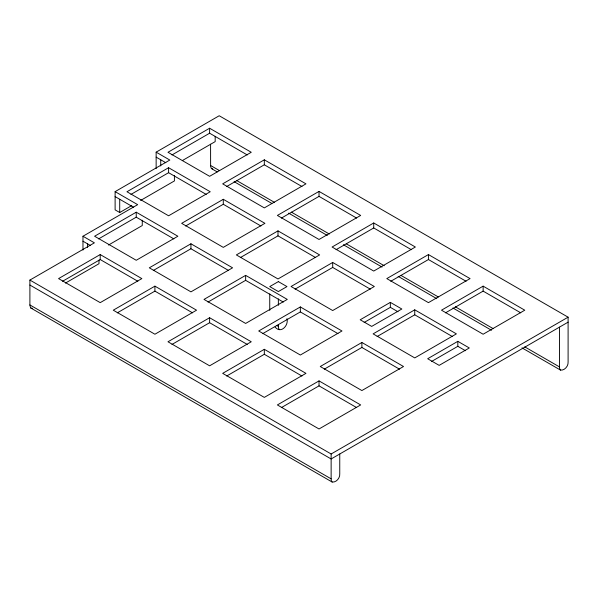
<?xml version="1.0" encoding="UTF-8"?>
<svg xmlns="http://www.w3.org/2000/svg" width="598" height="598" viewBox="0 0 598 598"><rect width="100%" height="100%" fill="white"/><g stroke="black" fill="none" stroke-linecap="round" stroke-linejoin="round"><path stroke-width="0.9" d="M156.145 168.621L156.145 152.154L219.204 115.75L568.1 317.179L568.1 361.947C568.474 366.013 564.662 370.64 560.52 370.102L521.994 347.864M209.614 128.234L167.978 152.273L209.614 176.313L251.257 152.273L209.614 128.234L209.614 133.212L247.251 154.934M171.985 154.934L209.614 133.212M131.777 205.555L119.712 212.522L115.115 209.868L115.115 191.637L169.817 160.047L156.145 152.154M168.591 167.717L126.948 191.749L168.591 215.788L210.227 191.749L168.591 167.717L168.591 172.687L206.22 194.417M182.353 160.563L215.183 141.614L215.183 136.307M130.955 194.417L168.591 172.687M140.627 200.45L174.414 180.94L174.414 175.633M82.973 250.054L82.973 236.24L137.675 204.658L115.115 191.637M136.232 212.2L94.596 236.24L136.239 260.279L177.875 236.24L136.232 212.2L136.232 217.171L173.869 238.901M98.603 238.901L136.232 217.171M339.754 453.987L339.754 473.885C340.127 477.959 336.315 482.579 332.167 482.048L30.648 307.91L29.9 305.458L29.9 280.073L94.394 242.833L82.973 236.24M108.477 245.053L142.264 225.543L142.264 220.243M100.21 254.569L58.574 278.601L100.21 302.64L141.846 278.601L100.21 254.569L100.21 259.539L137.846 281.269M264.316 159.816L222.68 183.855L264.323 207.895L305.959 183.855L264.316 159.816L264.316 164.794L301.953 186.516M62.573 281.269L100.21 259.539M226.687 186.516L264.316 164.794M65.459 283.086L98.991 263.725L98.991 260.19M223.293 199.298L181.657 223.338L223.293 247.378L264.929 223.338L223.293 199.298L223.293 204.269L260.93 225.999M185.657 225.999L223.293 204.269M190.941 243.782L149.298 267.822L190.941 291.861L232.577 267.822L190.941 243.782L190.941 248.753L228.571 270.483M153.305 270.483L190.941 248.753M154.912 286.15L113.276 310.19L154.912 334.23L196.548 310.19L154.912 286.15L154.912 291.121L117.283 312.851M319.026 191.397L277.382 215.437L319.026 239.477L360.661 215.437L319.026 191.397L319.026 196.376L356.655 218.098M281.389 218.098L319.026 196.376M277.995 230.88L236.359 254.92L277.995 278.96L319.631 254.92L277.995 230.88L277.995 235.851L315.632 257.581M240.359 257.581L277.995 235.851M245.643 275.364L204.008 299.404L245.643 323.443L287.279 299.404L245.643 275.364L245.643 280.335L283.28 302.065M208.007 302.065L245.643 280.335M209.614 317.732L167.978 341.772L209.614 365.812L251.257 341.772L209.614 317.732L209.614 322.703L247.251 344.433M373.728 222.979L332.092 247.019L373.728 271.058L415.363 247.019L373.728 222.979L373.728 227.958L411.357 249.687M171.985 344.433L209.614 322.703M336.091 249.687L373.728 227.958M332.697 262.462L291.062 286.502L332.697 310.541L374.333 286.502L332.697 262.462L332.697 267.433L370.334 289.163M295.068 289.163L332.697 267.433M300.346 306.946L258.71 330.986L300.346 355.025L341.981 330.986L300.346 306.946L300.346 311.924L337.982 333.647M262.709 333.647L300.346 311.924M264.323 349.314L222.68 373.354L264.323 397.393L305.959 373.354L264.323 349.314L264.323 354.285L301.953 376.015M428.43 254.569L386.794 278.601L428.43 302.64L470.065 278.608L428.43 254.569L428.43 259.539L466.066 281.269M226.687 376.015L264.323 354.285M390.793 281.269L428.43 259.539M390.345 302.371L360.19 319.781L371.679 326.411L401.834 309.009L390.345 302.371L390.345 307.35L364.16 322.464M414.75 309.831L373.115 333.871L414.75 357.91L456.394 333.871L414.75 309.831L414.75 314.81L452.387 336.539M361.887 342.475L320.251 366.514L361.887 390.554L403.523 366.514L361.887 342.475L361.887 347.453L399.524 369.183M377.121 336.539L414.75 314.81M324.251 369.175L361.887 347.453M319.026 380.896L277.382 404.936L319.026 428.975L360.661 404.936L319.026 380.896L319.026 385.867L281.389 407.597M483.132 286.15L441.496 310.19L483.132 334.23L524.767 310.19L483.132 286.15L483.132 291.121L520.768 312.851M445.503 312.851L483.132 291.121M457.829 341.331L427.675 358.74L439.164 365.371L469.31 347.969L457.829 341.331L457.829 346.309L431.644 361.424M29.9 280.073L331.135 453.987L568.1 317.179M568.1 322.158L331.135 458.965L29.9 285.044M32.434 308.254L30.932 308.127M212.709 168.875L211.333 168.457L210.616 166.506L210.586 144.2M275.08 327.076C281.053 334.245 288.856 325.192 286.973 318.659M210.586 165.482L219.473 170.617M236.434 180.402L274.392 202.318M291.353 212.111L329.311 234.027M346.272 243.82L384.23 265.736M401.191 275.529L438.341 296.974M455.302 306.767L493.26 328.683M524.76 346.87L559.489 366.918L559.661 368.861L560.52 370.102M211.617 168.673L217.238 171.918M234.095 181.643L271.813 203.425M288.662 213.15L327.285 235.448M343.394 244.746L382.04 267.067M398.148 276.358L436.794 298.679M452.903 307.97L491.496 330.253M156.145 157.132L165.796 162.701M390.345 307.35L398.006 311.767M457.829 346.309L465.483 350.727M115.115 196.607L133.646 207.304M276.792 325.476L278.362 326.381L278.533 328.324L279.393 329.565M82.973 241.211L90.59 245.614M154.912 291.121L192.549 312.851M319.026 385.867L356.655 407.597M29.9 304.943L331.135 478.856L331.307 480.807L332.167 482.048M559.489 327.128L559.489 366.918M331.135 453.987L331.135 478.856M278.362 298.895L278.362 305.309M278.362 324.55L278.362 326.381M269.743 293.917L269.743 310.407M160.735 159.778L160.735 165.967M119.712 199.261L119.712 212.522M87.562 243.864L87.562 247.4M278.362 281.613L269.743 286.591L278.362 291.562L286.973 286.591L278.362 281.613"/></g></svg>
